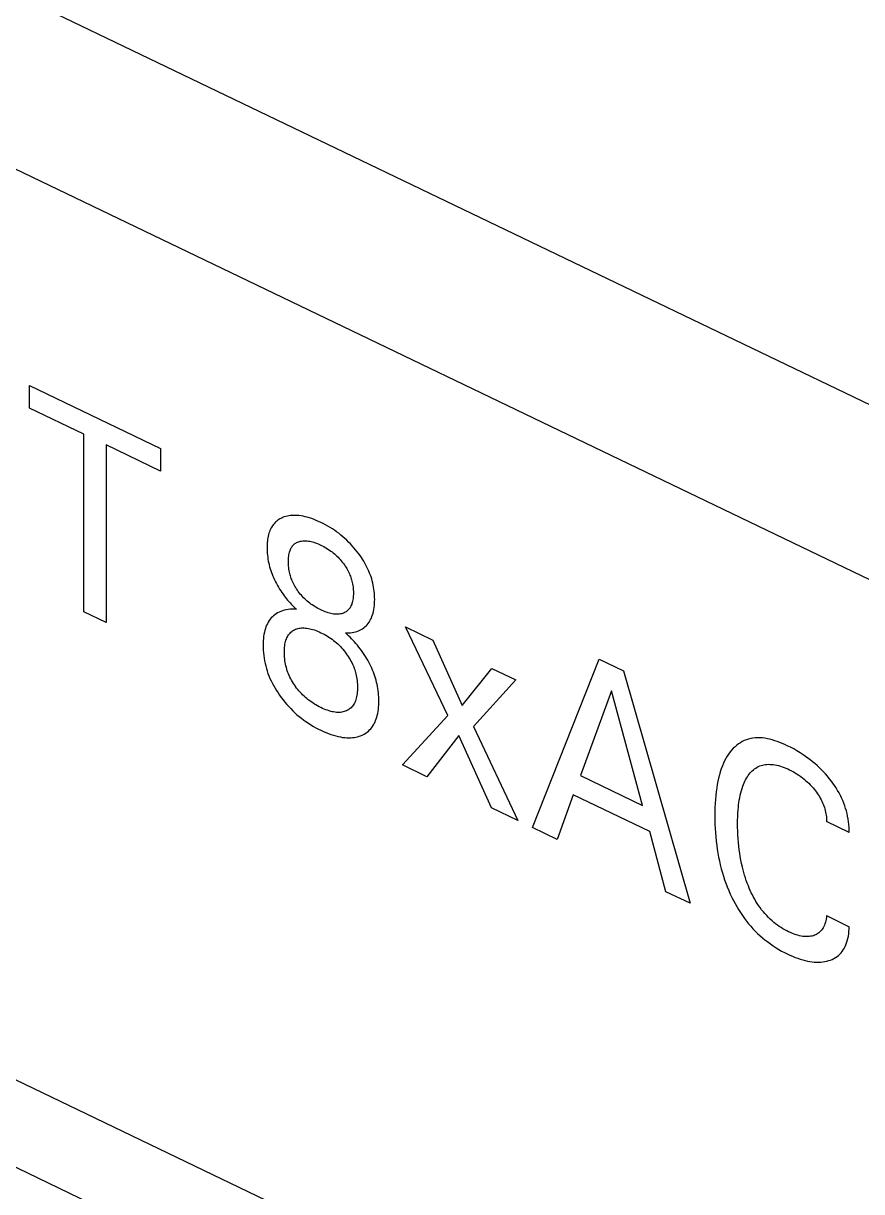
# Model space of a CAD drawing. Extents: x 0 to 420, y 0 to 297.
# Drawn here: x 196.41 to 203.93, y 162.83 to 173.3 of the extents above; entities that cross this region are included whole.
import ezdxf

# ---------------------------------------------------------------- set-up
doc = ezdxf.new("R2010")
doc.units = 0
doc.header["$LTSCALE"] = 23.1
doc.layers.add('40000_ISO', color=7, linetype='CONTINUOUS')

msp = doc.modelspace()

# ---------------------------------------------------------------- linework, layer by layer
at = {"layer": '40000_ISO', "color": 7, "linetype": 'CONTINUOUS'}
for p, q in [((210.729, 166.647), (157.318, 192.32)), ((210.089, 165.387), (156.678, 191.06)), ((210.089, 157.221), (156.678, 182.895)), ((209.769, 156.591), (156.358, 182.265)), ((196.466, 169.853), (196.466, 170.057)), ((196.466, 170.057), (197.64, 169.493)), ((196.953, 169.619), (196.466, 169.853)), ((196.953, 168.026), (196.953, 169.619)), ((197.152, 169.523), (197.152, 167.931)), ((197.64, 169.289), (197.152, 169.523)), ((197.64, 169.493), (197.64, 169.289)), ((198.699, 168.854), (198.69, 168.848)), ((198.709, 168.86), (198.699, 168.854)), ((198.719, 168.865), (198.709, 168.86)), ((198.729, 168.87), (198.719, 168.865)), ((198.74, 168.875), (198.729, 168.87)), ((198.751, 168.878), (198.74, 168.875)), ((198.763, 168.882), (198.751, 168.878)), ((198.777, 168.885), (198.763, 168.882)), ((198.79, 168.888), (198.777, 168.885)), ((198.804, 168.89), (198.79, 168.888)), ((198.817, 168.891), (198.804, 168.89)), ((198.832, 168.892), (198.817, 168.891)), ((198.846, 168.892), (198.832, 168.892)), ((198.864, 168.891), (198.846, 168.892)), ((198.881, 168.89), (198.864, 168.891)), ((198.9, 168.887), (198.881, 168.89)), ((198.918, 168.884), (198.9, 168.887)), ((198.936, 168.88), (198.918, 168.884)), ((198.955, 168.875), (198.936, 168.88)), ((198.975, 168.869), (198.955, 168.875)), ((198.995, 168.863), (198.975, 168.869)), ((199.016, 168.855), (198.995, 168.863)), ((199.036, 168.847), (199.016, 168.855)), ((198.621, 168.757), (198.616, 168.745)), ((198.626, 168.768), (198.621, 168.757)), ((198.631, 168.779), (198.626, 168.768)), ((198.637, 168.789), (198.631, 168.779)), ((198.643, 168.799), (198.637, 168.789)), ((198.65, 168.808), (198.643, 168.799)), ((198.657, 168.817), (198.65, 168.808)), ((198.664, 168.826), (198.657, 168.817)), ((198.672, 168.834), (198.664, 168.826)), ((198.681, 168.841), (198.672, 168.834)), ((198.69, 168.848), (198.681, 168.841)), ((199.057, 168.838), (199.036, 168.847)), ((199.077, 168.828), (199.057, 168.838)), ((199.098, 168.818), (199.077, 168.828)), ((199.118, 168.807), (199.098, 168.818)), ((199.139, 168.796), (199.118, 168.807)), ((199.159, 168.784), (199.139, 168.796)), ((199.18, 168.771), (199.159, 168.784)), ((199.2, 168.758), (199.18, 168.771)), ((199.218, 168.745), (199.2, 168.758)), ((198.597, 168.648), (198.596, 168.633)), ((198.598, 168.663), (198.597, 168.648)), ((198.6, 168.678), (198.598, 168.663)), ((198.602, 168.692), (198.6, 168.678)), ((198.605, 168.706), (198.602, 168.692)), ((198.609, 168.72), (198.605, 168.706)), ((198.612, 168.733), (198.609, 168.72)), ((198.616, 168.745), (198.612, 168.733)), ((198.845, 168.639), (198.853, 168.644)), ((198.853, 168.644), (198.86, 168.648)), ((198.86, 168.648), (198.868, 168.652)), ((198.868, 168.652), (198.876, 168.655)), ((198.876, 168.655), (198.885, 168.658)), ((198.885, 168.658), (198.894, 168.66)), ((198.894, 168.66), (198.904, 168.662)), ((198.904, 168.662), (198.914, 168.663)), ((198.914, 168.663), (198.923, 168.664)), ((198.923, 168.664), (198.934, 168.664)), ((198.934, 168.664), (198.944, 168.664)), ((198.944, 168.664), (198.955, 168.663)), ((198.955, 168.663), (198.966, 168.662)), ((198.966, 168.662), (198.978, 168.66)), ((198.978, 168.66), (198.989, 168.657)), ((198.989, 168.657), (199.001, 168.654)), ((199.001, 168.654), (199.013, 168.651)), ((199.013, 168.651), (199.026, 168.646)), ((199.026, 168.646), (199.039, 168.642)), ((199.237, 168.731), (199.218, 168.745)), ((199.255, 168.716), (199.237, 168.731)), ((199.273, 168.701), (199.255, 168.716)), ((199.291, 168.686), (199.273, 168.701)), ((199.309, 168.67), (199.291, 168.686)), ((199.325, 168.653), (199.309, 168.67)), ((199.342, 168.637), (199.325, 168.653)), ((198.596, 168.633), (198.595, 168.618)), ((198.595, 168.618), (198.595, 168.602)), ((198.595, 168.602), (198.595, 168.585)), ((198.595, 168.585), (198.596, 168.569)), ((198.596, 168.569), (198.597, 168.552)), ((198.597, 168.552), (198.599, 168.534)), ((198.789, 168.527), (198.791, 168.539)), ((198.791, 168.539), (198.793, 168.55)), ((198.793, 168.55), (198.796, 168.561)), ((198.796, 168.561), (198.798, 168.57)), ((198.798, 168.57), (198.801, 168.578)), ((198.801, 168.578), (198.805, 168.586)), ((198.805, 168.586), (198.808, 168.594)), ((198.808, 168.594), (198.812, 168.601)), ((198.812, 168.601), (198.816, 168.608)), ((198.816, 168.608), (198.821, 168.615)), ((198.821, 168.615), (198.826, 168.621)), ((198.826, 168.621), (198.832, 168.627)), ((198.832, 168.627), (198.839, 168.633)), ((198.839, 168.633), (198.845, 168.639)), ((199.039, 168.642), (199.052, 168.636)), ((199.052, 168.636), (199.064, 168.631)), ((199.064, 168.631), (199.077, 168.625)), ((199.077, 168.625), (199.09, 168.618)), ((199.09, 168.618), (199.103, 168.612)), ((199.103, 168.612), (199.116, 168.604)), ((199.116, 168.604), (199.129, 168.597)), ((199.129, 168.597), (199.141, 168.589)), ((199.141, 168.589), (199.154, 168.58)), ((199.154, 168.58), (199.166, 168.572)), ((199.166, 168.572), (199.177, 168.564)), ((199.177, 168.564), (199.188, 168.555)), ((199.188, 168.555), (199.199, 168.546)), ((199.199, 168.546), (199.21, 168.536)), ((199.358, 168.619), (199.342, 168.637)), ((199.374, 168.601), (199.358, 168.619)), ((199.389, 168.583), (199.374, 168.601)), ((199.404, 168.564), (199.389, 168.583)), ((199.416, 168.548), (199.404, 168.564)), ((199.428, 168.532), (199.416, 168.548)), ((198.599, 168.534), (198.601, 168.517)), ((198.601, 168.517), (198.603, 168.5)), ((198.603, 168.5), (198.606, 168.482)), ((198.606, 168.482), (198.61, 168.464)), ((198.61, 168.464), (198.614, 168.448)), ((198.614, 168.448), (198.618, 168.431)), ((198.786, 168.503), (198.787, 168.515)), ((198.786, 168.49), (198.786, 168.503)), ((198.786, 168.477), (198.786, 168.49)), ((198.786, 168.464), (198.786, 168.477)), ((198.786, 168.451), (198.786, 168.464)), ((198.787, 168.437), (198.786, 168.451)), ((198.787, 168.515), (198.789, 168.527)), ((198.789, 168.424), (198.787, 168.437)), ((199.21, 168.536), (199.221, 168.526)), ((199.221, 168.526), (199.231, 168.516)), ((199.231, 168.516), (199.241, 168.506)), ((199.241, 168.506), (199.251, 168.495)), ((199.251, 168.495), (199.26, 168.485)), ((199.26, 168.485), (199.269, 168.473)), ((199.269, 168.473), (199.278, 168.462)), ((199.278, 168.462), (199.28, 168.46)), ((199.28, 168.46), (199.288, 168.449)), ((199.288, 168.449), (199.295, 168.438)), ((199.295, 168.438), (199.303, 168.426)), ((199.44, 168.515), (199.428, 168.532)), ((199.451, 168.498), (199.44, 168.515)), ((199.461, 168.481), (199.451, 168.498)), ((199.472, 168.464), (199.461, 168.481)), ((199.481, 168.446), (199.472, 168.464)), ((199.49, 168.428), (199.481, 168.446)), ((198.618, 168.431), (198.623, 168.414)), ((198.623, 168.414), (198.628, 168.397)), ((198.628, 168.397), (198.634, 168.381)), ((198.634, 168.381), (198.64, 168.364)), ((198.64, 168.364), (198.647, 168.347)), ((198.647, 168.347), (198.654, 168.33)), ((198.654, 168.33), (198.662, 168.313)), ((198.791, 168.41), (198.789, 168.424)), ((198.793, 168.396), (198.791, 168.41)), ((198.796, 168.382), (198.793, 168.396)), ((198.798, 168.371), (198.796, 168.382)), ((198.801, 168.36), (198.798, 168.371)), ((198.804, 168.349), (198.801, 168.36)), ((198.808, 168.338), (198.804, 168.349)), ((198.812, 168.327), (198.808, 168.338)), ((199.303, 168.426), (199.31, 168.415)), ((199.31, 168.415), (199.316, 168.403)), ((199.316, 168.403), (199.323, 168.391)), ((199.323, 168.391), (199.329, 168.379)), ((199.329, 168.379), (199.334, 168.368)), ((199.334, 168.368), (199.338, 168.357)), ((199.338, 168.357), (199.343, 168.346)), ((199.343, 168.346), (199.347, 168.335)), ((199.347, 168.335), (199.35, 168.324)), ((199.499, 168.411), (199.49, 168.428)), ((199.507, 168.393), (199.499, 168.411)), ((199.514, 168.375), (199.507, 168.393)), ((199.521, 168.357), (199.514, 168.375)), ((199.527, 168.34), (199.521, 168.357)), ((199.533, 168.322), (199.527, 168.34)), ((198.662, 168.313), (198.67, 168.297)), ((198.67, 168.297), (198.679, 168.28)), ((198.679, 168.28), (198.688, 168.264)), ((198.688, 168.264), (198.697, 168.247)), ((198.697, 168.247), (198.707, 168.231)), ((198.707, 168.231), (198.717, 168.215)), ((198.816, 168.316), (198.812, 168.327)), ((198.821, 168.304), (198.816, 168.316)), ((198.826, 168.293), (198.821, 168.304)), ((198.832, 168.281), (198.826, 168.293)), ((198.838, 168.269), (198.832, 168.281)), ((198.845, 168.257), (198.838, 168.269)), ((198.852, 168.245), (198.845, 168.257)), ((198.859, 168.233), (198.852, 168.245)), ((198.867, 168.221), (198.859, 168.233)), ((199.35, 168.324), (199.353, 168.313)), ((199.353, 168.313), (199.356, 168.302)), ((199.356, 168.302), (199.359, 168.291)), ((199.359, 168.291), (199.362, 168.277)), ((199.362, 168.277), (199.364, 168.263)), ((199.364, 168.263), (199.366, 168.25)), ((199.366, 168.25), (199.367, 168.236)), ((199.367, 168.236), (199.368, 168.223)), ((199.368, 168.223), (199.369, 168.21)), ((199.538, 168.304), (199.533, 168.322)), ((199.542, 168.286), (199.538, 168.304)), ((199.547, 168.267), (199.542, 168.286)), ((199.55, 168.248), (199.547, 168.267)), ((199.553, 168.229), (199.55, 168.248)), ((199.556, 168.211), (199.553, 168.229)), ((198.717, 168.215), (198.728, 168.199)), ((198.728, 168.199), (198.738, 168.185)), ((198.738, 168.185), (198.748, 168.172)), ((198.748, 168.172), (198.758, 168.158)), ((198.758, 168.158), (198.769, 168.145)), ((198.769, 168.145), (198.779, 168.132)), ((198.779, 168.132), (198.79, 168.119)), ((198.79, 168.119), (198.801, 168.107)), ((198.875, 168.21), (198.867, 168.221)), ((198.884, 168.198), (198.875, 168.21)), ((198.893, 168.187), (198.884, 168.198)), ((198.903, 168.176), (198.893, 168.187)), ((198.913, 168.165), (198.903, 168.176)), ((198.922, 168.154), (198.913, 168.165)), ((198.933, 168.144), (198.922, 168.154)), ((198.943, 168.134), (198.933, 168.144)), ((198.954, 168.124), (198.943, 168.134)), ((198.966, 168.115), (198.954, 168.124)), ((199.362, 168.123), (199.359, 168.112)), ((199.364, 168.135), (199.362, 168.123)), ((199.366, 168.146), (199.364, 168.135)), ((199.367, 168.159), (199.366, 168.146)), ((199.368, 168.171), (199.367, 168.159)), ((199.369, 168.184), (199.368, 168.171)), ((199.369, 168.21), (199.369, 168.197)), ((199.369, 168.197), (199.369, 168.184)), ((199.557, 168.192), (199.556, 168.211)), ((199.559, 168.174), (199.557, 168.192)), ((199.558, 168.101), (199.559, 168.119)), ((199.559, 168.156), (199.559, 168.174)), ((199.56, 168.138), (199.559, 168.156)), ((199.559, 168.119), (199.56, 168.138)), ((197.152, 167.931), (196.953, 168.026)), ((198.689, 168.018), (198.677, 168.01)), ((198.702, 168.025), (198.689, 168.018)), ((198.717, 168.031), (198.702, 168.025)), ((198.733, 168.037), (198.717, 168.031)), ((198.749, 168.042), (198.733, 168.037)), ((198.766, 168.046), (198.749, 168.042)), ((198.783, 168.049), (198.766, 168.046)), ((198.801, 168.051), (198.783, 168.049)), ((198.801, 168.107), (198.812, 168.095)), ((198.819, 168.052), (198.801, 168.051)), ((198.812, 168.095), (198.823, 168.083)), ((198.838, 168.052), (198.819, 168.052)), ((198.823, 168.083), (198.834, 168.072)), ((198.834, 168.072), (198.846, 168.061)), ((198.858, 168.05), (198.838, 168.052)), ((198.846, 168.061), (198.858, 168.05)), ((198.977, 168.106), (198.966, 168.115)), ((198.988, 168.097), (198.977, 168.106)), ((199, 168.089), (198.988, 168.097)), ((199.013, 168.08), (199, 168.089)), ((199.026, 168.072), (199.013, 168.08)), ((199.038, 168.065), (199.026, 168.072)), ((199.051, 168.057), (199.038, 168.065)), ((199.064, 168.051), (199.051, 168.057)), ((199.077, 168.044), (199.064, 168.051)), ((199.09, 168.038), (199.077, 168.044)), ((199.103, 168.032), (199.09, 168.038)), ((199.116, 168.027), (199.103, 168.032)), ((199.129, 168.023), (199.116, 168.027)), ((199.142, 168.018), (199.129, 168.023)), ((199.155, 168.015), (199.142, 168.018)), ((199.166, 168.012), (199.155, 168.015)), ((199.279, 168.016), (199.27, 168.013)), ((199.287, 168.019), (199.279, 168.016)), ((199.295, 168.023), (199.287, 168.019)), ((199.303, 168.028), (199.295, 168.023)), ((199.31, 168.033), (199.303, 168.028)), ((199.317, 168.039), (199.31, 168.033)), ((199.323, 168.045), (199.317, 168.039)), ((199.329, 168.051), (199.323, 168.045)), ((199.334, 168.058), (199.329, 168.051)), ((199.339, 168.064), (199.334, 168.058)), ((199.343, 168.071), (199.339, 168.064)), ((199.347, 168.079), (199.343, 168.071)), ((199.35, 168.087), (199.347, 168.079)), ((199.354, 168.095), (199.35, 168.087)), ((199.356, 168.103), (199.354, 168.095)), ((199.359, 168.112), (199.356, 168.103)), ((199.54, 167.999), (199.545, 168.014)), ((199.545, 168.014), (199.549, 168.031)), ((199.549, 168.031), (199.552, 168.048)), ((199.552, 168.048), (199.555, 168.065)), ((199.555, 168.065), (199.557, 168.083)), ((199.557, 168.083), (199.558, 168.101)), ((198.598, 167.921), (198.591, 167.907)), ((198.606, 167.935), (198.598, 167.921)), ((198.614, 167.948), (198.606, 167.935)), ((198.623, 167.96), (198.614, 167.948)), ((198.632, 167.972), (198.623, 167.96)), ((198.643, 167.982), (198.632, 167.972)), ((198.653, 167.992), (198.643, 167.982)), ((198.665, 168.001), (198.653, 167.992)), ((198.677, 168.01), (198.665, 168.001)), ((199.178, 168.009), (199.166, 168.012)), ((199.189, 168.007), (199.178, 168.009)), ((199.2, 168.006), (199.189, 168.007)), ((199.211, 168.005), (199.2, 168.006)), ((199.222, 168.005), (199.211, 168.005)), ((199.232, 168.006), (199.222, 168.005)), ((199.242, 168.006), (199.232, 168.006)), ((199.252, 168.008), (199.242, 168.006)), ((199.261, 168.01), (199.252, 168.008)), ((199.27, 168.013), (199.261, 168.01)), ((199.482, 167.902), (199.492, 167.912)), ((199.492, 167.912), (199.501, 167.922)), ((199.501, 167.922), (199.509, 167.934)), ((199.509, 167.934), (199.516, 167.946)), ((199.516, 167.946), (199.523, 167.958)), ((199.523, 167.958), (199.53, 167.971)), ((199.53, 167.971), (199.535, 167.985)), ((199.535, 167.985), (199.54, 167.999)), ((198.564, 167.807), (198.562, 167.788)), ((198.567, 167.825), (198.564, 167.807)), ((198.571, 167.844), (198.567, 167.825)), ((198.575, 167.861), (198.571, 167.844)), ((198.58, 167.877), (198.575, 167.861)), ((198.585, 167.892), (198.58, 167.877)), ((198.591, 167.907), (198.585, 167.892)), ((198.777, 167.803), (198.782, 167.813)), ((198.782, 167.813), (198.788, 167.821)), ((198.788, 167.821), (198.795, 167.83)), ((198.795, 167.83), (198.801, 167.837)), ((198.801, 167.837), (198.808, 167.844)), ((198.808, 167.844), (198.816, 167.851)), ((198.816, 167.851), (198.824, 167.856)), ((198.824, 167.856), (198.833, 167.862)), ((198.833, 167.862), (198.841, 167.866)), ((198.841, 167.866), (198.851, 167.871)), ((198.851, 167.871), (198.861, 167.874)), ((198.861, 167.874), (198.871, 167.877)), ((198.871, 167.877), (198.882, 167.88)), ((198.882, 167.88), (198.893, 167.882)), ((198.893, 167.882), (198.904, 167.883)), ((198.904, 167.883), (198.915, 167.883)), ((198.915, 167.883), (198.927, 167.883)), ((198.927, 167.883), (198.94, 167.882)), ((198.94, 167.882), (198.952, 167.881)), ((198.952, 167.881), (198.965, 167.879)), ((198.965, 167.879), (198.978, 167.876)), ((198.978, 167.876), (198.991, 167.873)), ((198.991, 167.873), (199.005, 167.869)), ((199.005, 167.869), (199.019, 167.865)), ((199.019, 167.865), (199.034, 167.859)), ((199.034, 167.859), (199.048, 167.854)), ((199.048, 167.854), (199.063, 167.847)), ((199.063, 167.847), (199.077, 167.84)), ((199.077, 167.84), (199.092, 167.833)), ((199.092, 167.833), (199.107, 167.826)), ((199.107, 167.826), (199.121, 167.817)), ((199.121, 167.817), (199.136, 167.809)), ((199.136, 167.809), (199.15, 167.8)), ((199.311, 167.826), (199.297, 167.838)), ((199.297, 167.838), (199.313, 167.838)), ((199.325, 167.813), (199.311, 167.826)), ((199.313, 167.838), (199.328, 167.838)), ((199.339, 167.799), (199.325, 167.813)), ((199.328, 167.838), (199.343, 167.839)), ((199.343, 167.839), (199.358, 167.841)), ((199.358, 167.841), (199.373, 167.844)), ((199.373, 167.844), (199.387, 167.847)), ((199.387, 167.847), (199.4, 167.851)), ((199.4, 167.851), (199.414, 167.856)), ((199.414, 167.856), (199.427, 167.862)), ((199.427, 167.862), (199.439, 167.869)), ((199.439, 167.869), (199.45, 167.876)), ((199.45, 167.876), (199.461, 167.884)), ((199.461, 167.884), (199.472, 167.892)), ((199.472, 167.892), (199.482, 167.902)), ((200.216, 167.098), (199.836, 167.892)), ((199.836, 167.892), (200.081, 167.774)), ((198.56, 167.768), (198.559, 167.748)), ((198.559, 167.748), (198.559, 167.728)), ((198.559, 167.728), (198.559, 167.706)), ((198.559, 167.706), (198.56, 167.683)), ((198.562, 167.788), (198.56, 167.768)), ((198.75, 167.695), (198.752, 167.709)), ((198.752, 167.709), (198.753, 167.722)), ((198.753, 167.722), (198.755, 167.736)), ((198.755, 167.736), (198.758, 167.749)), ((198.758, 167.749), (198.761, 167.761)), ((198.761, 167.761), (198.764, 167.773)), ((198.764, 167.773), (198.768, 167.783)), ((198.768, 167.783), (198.772, 167.794)), ((198.772, 167.794), (198.777, 167.803)), ((199.15, 167.8), (199.164, 167.79)), ((199.164, 167.79), (199.177, 167.781)), ((199.177, 167.781), (199.19, 167.771)), ((199.19, 167.771), (199.203, 167.76)), ((199.203, 167.76), (199.216, 167.75)), ((199.216, 167.75), (199.228, 167.739)), ((199.228, 167.739), (199.24, 167.727)), ((199.24, 167.727), (199.252, 167.715)), ((199.252, 167.715), (199.263, 167.703)), ((199.263, 167.703), (199.274, 167.691)), ((199.353, 167.785), (199.339, 167.799)), ((199.366, 167.771), (199.353, 167.785)), ((199.379, 167.757), (199.366, 167.771)), ((199.392, 167.742), (199.379, 167.757)), ((199.405, 167.727), (199.392, 167.742)), ((199.418, 167.711), (199.405, 167.727)), ((199.43, 167.695), (199.418, 167.711)), ((200.081, 167.774), (200.344, 167.186)), ((198.56, 167.683), (198.562, 167.66)), ((198.562, 167.66), (198.565, 167.636)), ((198.565, 167.636), (198.568, 167.613)), ((198.568, 167.613), (198.572, 167.589)), ((198.75, 167.68), (198.75, 167.695)), ((198.75, 167.666), (198.75, 167.68)), ((198.75, 167.651), (198.75, 167.666)), ((198.75, 167.636), (198.75, 167.651)), ((198.751, 167.62), (198.75, 167.636)), ((198.753, 167.605), (198.751, 167.62)), ((198.755, 167.589), (198.753, 167.605)), ((199.274, 167.691), (199.285, 167.678)), ((199.285, 167.678), (199.295, 167.665)), ((199.295, 167.665), (199.305, 167.652)), ((199.305, 167.652), (199.314, 167.639)), ((199.314, 167.639), (199.323, 167.626)), ((199.323, 167.626), (199.332, 167.613)), ((199.332, 167.613), (199.34, 167.599)), ((199.34, 167.599), (199.347, 167.586)), ((199.442, 167.679), (199.43, 167.695)), ((199.453, 167.662), (199.442, 167.679)), ((199.465, 167.645), (199.453, 167.662)), ((199.476, 167.628), (199.465, 167.645)), ((199.486, 167.611), (199.476, 167.628)), ((199.497, 167.593), (199.486, 167.611)), ((200.975, 166.093), (201.572, 167.602)), ((201.572, 167.602), (201.791, 167.497)), ((198.572, 167.589), (198.577, 167.565)), ((198.577, 167.565), (198.583, 167.542)), ((198.583, 167.542), (198.589, 167.52)), ((198.589, 167.52), (198.596, 167.498)), ((198.596, 167.498), (198.603, 167.475)), ((198.758, 167.573), (198.755, 167.589)), ((198.761, 167.557), (198.758, 167.573)), ((198.764, 167.543), (198.761, 167.557)), ((198.768, 167.528), (198.764, 167.543)), ((198.772, 167.513), (198.768, 167.528)), ((198.776, 167.499), (198.772, 167.513)), ((198.782, 167.484), (198.776, 167.499)), ((199.347, 167.586), (199.354, 167.572)), ((199.354, 167.572), (199.361, 167.558)), ((199.361, 167.558), (199.367, 167.545)), ((199.367, 167.545), (199.372, 167.533)), ((199.372, 167.533), (199.377, 167.52)), ((199.377, 167.52), (199.381, 167.508)), ((199.381, 167.508), (199.385, 167.495)), ((199.385, 167.495), (199.389, 167.482)), ((199.506, 167.576), (199.497, 167.593)), ((199.516, 167.558), (199.506, 167.576)), ((199.525, 167.54), (199.516, 167.558)), ((199.533, 167.522), (199.525, 167.54)), ((199.541, 167.504), (199.533, 167.522)), ((199.548, 167.486), (199.541, 167.504)), ((200.344, 167.186), (200.611, 167.52)), ((200.611, 167.52), (200.825, 167.417)), ((201.791, 167.497), (202.387, 165.414)), ((198.603, 167.475), (198.612, 167.453)), ((198.612, 167.453), (198.621, 167.43)), ((198.621, 167.43), (198.631, 167.408)), ((198.631, 167.408), (198.642, 167.386)), ((198.642, 167.386), (198.654, 167.364)), ((198.787, 167.47), (198.782, 167.484)), ((198.794, 167.455), (198.787, 167.47)), ((198.8, 167.441), (198.794, 167.455)), ((198.807, 167.427), (198.8, 167.441)), ((198.815, 167.413), (198.807, 167.427)), ((198.823, 167.4), (198.815, 167.413)), ((198.831, 167.386), (198.823, 167.4)), ((198.84, 167.373), (198.831, 167.386)), ((199.389, 167.482), (199.392, 167.47)), ((199.392, 167.47), (199.395, 167.457)), ((199.395, 167.457), (199.398, 167.442)), ((199.398, 167.442), (199.401, 167.426)), ((199.401, 167.426), (199.403, 167.41)), ((199.403, 167.41), (199.404, 167.395)), ((199.404, 167.395), (199.405, 167.38)), ((199.555, 167.468), (199.548, 167.486)), ((199.561, 167.45), (199.555, 167.468)), ((199.567, 167.431), (199.561, 167.45)), ((199.572, 167.413), (199.567, 167.431)), ((199.577, 167.395), (199.572, 167.413)), ((199.581, 167.378), (199.577, 167.395)), ((200.825, 167.417), (200.445, 167)), ((198.654, 167.364), (198.666, 167.342)), ((198.666, 167.342), (198.679, 167.321)), ((198.679, 167.321), (198.693, 167.3)), ((198.693, 167.3), (198.707, 167.279)), ((198.849, 167.36), (198.84, 167.373)), ((198.851, 167.357), (198.849, 167.36)), ((198.86, 167.344), (198.851, 167.357)), ((198.87, 167.331), (198.86, 167.344)), ((198.881, 167.319), (198.87, 167.331)), ((198.891, 167.306), (198.881, 167.319)), ((198.902, 167.295), (198.891, 167.306)), ((198.913, 167.283), (198.902, 167.295)), ((198.926, 167.272), (198.913, 167.283)), ((199.403, 167.292), (199.401, 167.279)), ((199.404, 167.306), (199.403, 167.292)), ((199.405, 167.321), (199.404, 167.306)), ((199.405, 167.38), (199.406, 167.365)), ((199.406, 167.335), (199.405, 167.321)), ((199.406, 167.365), (199.406, 167.35)), ((199.406, 167.35), (199.406, 167.335)), ((199.585, 167.358), (199.581, 167.378)), ((199.588, 167.339), (199.585, 167.358)), ((199.591, 167.321), (199.588, 167.339)), ((199.593, 167.302), (199.591, 167.321)), ((199.595, 167.284), (199.593, 167.302)), ((199.596, 167.265), (199.595, 167.284)), ((201.682, 167.318), (201.404, 166.559)), ((201.962, 166.291), (201.682, 167.318)), ((198.707, 167.279), (198.722, 167.259)), ((198.722, 167.259), (198.738, 167.238)), ((198.738, 167.238), (198.754, 167.217)), ((198.754, 167.217), (198.771, 167.197)), ((198.771, 167.197), (198.789, 167.178)), ((198.789, 167.178), (198.807, 167.159)), ((198.938, 167.26), (198.926, 167.272)), ((198.951, 167.249), (198.938, 167.26)), ((198.964, 167.239), (198.951, 167.249)), ((198.977, 167.229), (198.964, 167.239)), ((198.99, 167.22), (198.977, 167.229)), ((199.004, 167.21), (198.99, 167.22)), ((199.019, 167.2), (199.004, 167.21)), ((199.033, 167.192), (199.019, 167.2)), ((199.048, 167.183), (199.033, 167.192)), ((199.063, 167.176), (199.048, 167.183)), ((199.077, 167.168), (199.063, 167.176)), ((199.362, 167.182), (199.355, 167.174)), ((199.368, 167.191), (199.362, 167.182)), ((199.374, 167.2), (199.368, 167.191)), ((199.379, 167.209), (199.374, 167.2)), ((199.384, 167.219), (199.379, 167.209)), ((199.388, 167.23), (199.384, 167.219)), ((199.392, 167.241), (199.388, 167.23)), ((199.395, 167.252), (199.392, 167.241)), ((199.398, 167.265), (199.395, 167.252)), ((199.401, 167.279), (199.398, 167.265)), ((199.594, 167.171), (199.596, 167.19)), ((199.596, 167.247), (199.596, 167.265)), ((199.597, 167.229), (199.596, 167.247)), ((199.596, 167.21), (199.597, 167.229)), ((199.596, 167.19), (199.596, 167.21)), ((198.807, 167.159), (198.825, 167.141)), ((198.825, 167.141), (198.844, 167.123)), ((198.844, 167.123), (198.863, 167.105)), ((198.863, 167.105), (198.883, 167.089)), ((198.883, 167.089), (198.903, 167.073)), ((198.903, 167.073), (198.923, 167.057)), ((199.092, 167.161), (199.077, 167.168)), ((199.107, 167.155), (199.092, 167.161)), ((199.121, 167.149), (199.107, 167.155)), ((199.136, 167.144), (199.121, 167.149)), ((199.151, 167.139), (199.136, 167.144)), ((199.165, 167.135), (199.151, 167.139)), ((199.178, 167.132), (199.165, 167.135)), ((199.191, 167.13), (199.178, 167.132)), ((199.204, 167.128), (199.191, 167.13)), ((199.217, 167.126), (199.204, 167.128)), ((199.229, 167.126), (199.217, 167.126)), ((199.241, 167.126), (199.229, 167.126)), ((199.253, 167.126), (199.241, 167.126)), ((199.264, 167.128), (199.253, 167.126)), ((199.275, 167.13), (199.264, 167.128)), ((199.286, 167.133), (199.275, 167.13)), ((199.296, 167.136), (199.286, 167.133)), ((199.306, 167.14), (199.296, 167.136)), ((199.315, 167.144), (199.306, 167.14)), ((199.324, 167.149), (199.315, 167.144)), ((199.332, 167.154), (199.324, 167.149)), ((199.34, 167.161), (199.332, 167.154)), ((199.348, 167.167), (199.34, 167.161)), ((199.355, 167.174), (199.348, 167.167)), ((199.574, 167.067), (199.578, 167.082)), ((199.578, 167.082), (199.583, 167.099)), ((199.583, 167.099), (199.587, 167.117)), ((199.587, 167.117), (199.59, 167.135)), ((199.59, 167.135), (199.593, 167.153)), ((199.593, 167.153), (199.594, 167.171)), ((199.808, 166.654), (200.216, 167.098)), ((198.923, 167.057), (198.943, 167.043)), ((198.943, 167.043), (198.966, 167.028)), ((198.966, 167.028), (198.988, 167.014)), ((198.988, 167.014), (199.01, 167)), ((199.01, 167), (199.032, 166.988)), ((199.032, 166.988), (199.055, 166.976)), ((199.055, 166.976), (199.077, 166.965)), ((199.504, 166.958), (199.514, 166.968)), ((199.514, 166.968), (199.524, 166.978)), ((199.524, 166.978), (199.533, 166.989)), ((199.533, 166.989), (199.541, 167)), ((199.541, 167), (199.549, 167.013)), ((199.549, 167.013), (199.556, 167.026)), ((199.556, 167.026), (199.563, 167.039)), ((199.563, 167.039), (199.568, 167.053)), ((199.568, 167.053), (199.574, 167.067)), ((200.445, 167), (200.842, 166.157)), ((199.077, 166.965), (199.1, 166.954)), ((199.1, 166.954), (199.122, 166.944)), ((199.122, 166.944), (199.145, 166.935)), ((199.145, 166.935), (199.167, 166.927)), ((199.167, 166.927), (199.189, 166.92)), ((199.189, 166.92), (199.212, 166.914)), ((199.212, 166.914), (199.232, 166.909)), ((199.232, 166.909), (199.252, 166.905)), ((199.252, 166.905), (199.272, 166.901)), ((199.272, 166.901), (199.292, 166.899)), ((199.292, 166.899), (199.311, 166.898)), ((199.311, 166.898), (199.321, 166.897)), ((199.321, 166.897), (199.33, 166.897)), ((199.33, 166.897), (199.346, 166.898)), ((199.346, 166.898), (199.361, 166.899)), ((199.361, 166.899), (199.376, 166.901)), ((199.376, 166.901), (199.391, 166.904)), ((199.391, 166.904), (199.405, 166.907)), ((199.405, 166.907), (199.419, 166.911)), ((199.419, 166.911), (199.433, 166.916)), ((199.433, 166.916), (199.446, 166.921)), ((199.446, 166.921), (199.458, 166.927)), ((199.458, 166.927), (199.471, 166.934)), ((199.471, 166.934), (199.482, 166.941)), ((199.482, 166.941), (199.493, 166.949)), ((199.493, 166.949), (199.504, 166.958)), ((200.315, 166.917), (200.026, 166.549)), ((200.606, 166.271), (200.315, 166.917)), ((202.855, 166.864), (202.838, 166.854)), ((202.873, 166.873), (202.855, 166.864)), ((202.892, 166.88), (202.873, 166.873)), ((202.911, 166.886), (202.892, 166.88)), ((202.931, 166.891), (202.911, 166.886)), ((202.951, 166.894), (202.931, 166.891)), ((202.971, 166.896), (202.951, 166.894)), ((202.992, 166.897), (202.971, 166.896)), ((203.014, 166.897), (202.992, 166.897)), ((203.036, 166.896), (203.014, 166.897)), ((203.058, 166.893), (203.036, 166.896)), ((203.08, 166.889), (203.058, 166.893)), ((203.102, 166.885), (203.08, 166.889)), ((203.124, 166.879), (203.102, 166.885)), ((203.146, 166.872), (203.124, 166.879)), ((203.169, 166.865), (203.146, 166.872)), ((203.191, 166.857), (203.169, 166.865)), ((202.747, 166.771), (202.733, 166.752)), ((202.761, 166.789), (202.747, 166.771)), ((202.775, 166.804), (202.761, 166.789)), ((202.79, 166.818), (202.775, 166.804)), ((202.805, 166.831), (202.79, 166.818)), ((202.821, 166.843), (202.805, 166.831)), ((202.838, 166.854), (202.821, 166.843)), ((203.214, 166.848), (203.191, 166.857)), ((203.236, 166.838), (203.214, 166.848)), ((203.259, 166.827), (203.236, 166.838)), ((203.288, 166.813), (203.259, 166.827)), ((203.316, 166.798), (203.288, 166.813)), ((203.345, 166.782), (203.316, 166.798)), ((203.373, 166.764), (203.345, 166.782)), ((203.402, 166.746), (203.373, 166.764)), ((200.026, 166.549), (199.808, 166.654)), ((202.686, 166.669), (202.677, 166.646)), ((202.697, 166.691), (202.686, 166.669)), ((202.708, 166.712), (202.697, 166.691)), ((202.72, 166.733), (202.708, 166.712)), ((202.733, 166.752), (202.72, 166.733)), ((203.024, 166.649), (203.036, 166.653)), ((203.036, 166.653), (203.049, 166.655)), ((203.049, 166.655), (203.062, 166.657)), ((203.062, 166.657), (203.076, 166.659)), ((203.076, 166.659), (203.09, 166.66)), ((203.09, 166.66), (203.104, 166.659)), ((203.104, 166.659), (203.118, 166.659)), ((203.118, 166.659), (203.132, 166.657)), ((203.132, 166.657), (203.148, 166.655)), ((203.148, 166.655), (203.164, 166.652)), ((203.423, 166.731), (203.402, 166.746)), ((203.444, 166.716), (203.423, 166.731)), ((203.465, 166.7), (203.444, 166.716)), ((203.486, 166.683), (203.465, 166.7)), ((203.507, 166.666), (203.486, 166.683)), ((203.527, 166.648), (203.507, 166.666)), ((201.404, 166.559), (201.962, 166.291)), ((202.65, 166.565), (202.643, 166.537)), ((202.658, 166.593), (202.65, 166.565)), ((202.667, 166.62), (202.658, 166.593)), ((202.677, 166.646), (202.667, 166.62)), ((202.893, 166.535), (202.901, 166.548)), ((202.901, 166.548), (202.909, 166.56)), ((202.909, 166.56), (202.918, 166.572)), ((202.918, 166.572), (202.927, 166.583)), ((202.927, 166.583), (202.936, 166.593)), ((202.936, 166.593), (202.945, 166.602)), ((202.945, 166.602), (202.955, 166.611)), ((202.955, 166.611), (202.966, 166.619)), ((202.966, 166.619), (202.976, 166.626)), ((202.976, 166.626), (202.988, 166.633)), ((202.988, 166.633), (202.999, 166.639)), ((202.999, 166.639), (203.012, 166.645)), ((203.012, 166.645), (203.024, 166.649)), ((203.164, 166.652), (203.18, 166.648)), ((203.18, 166.648), (203.197, 166.643)), ((203.197, 166.643), (203.213, 166.637)), ((203.213, 166.637), (203.23, 166.631)), ((203.23, 166.631), (203.246, 166.625)), ((203.246, 166.625), (203.263, 166.618)), ((203.263, 166.618), (203.28, 166.61)), ((203.28, 166.61), (203.297, 166.601)), ((203.297, 166.601), (203.313, 166.592)), ((203.313, 166.592), (203.33, 166.583)), ((203.33, 166.583), (203.347, 166.573)), ((203.347, 166.573), (203.363, 166.562)), ((203.363, 166.562), (203.379, 166.551)), ((203.379, 166.551), (203.394, 166.54)), ((203.546, 166.63), (203.527, 166.648)), ((203.565, 166.612), (203.546, 166.63)), ((203.583, 166.593), (203.565, 166.612)), ((203.601, 166.574), (203.583, 166.593)), ((203.618, 166.554), (203.601, 166.574)), ((203.635, 166.533), (203.618, 166.554)), ((202.626, 166.449), (202.621, 166.414)), ((202.631, 166.479), (202.626, 166.449)), ((202.636, 166.508), (202.631, 166.479)), ((202.643, 166.537), (202.636, 166.508)), ((202.847, 166.424), (202.853, 166.444)), ((202.853, 166.444), (202.86, 166.464)), ((202.86, 166.464), (202.865, 166.479)), ((202.865, 166.479), (202.871, 166.494)), ((202.871, 166.494), (202.878, 166.508)), ((202.878, 166.508), (202.885, 166.522)), ((202.885, 166.522), (202.893, 166.535)), ((203.394, 166.54), (203.409, 166.528)), ((203.409, 166.528), (203.423, 166.516)), ((203.423, 166.516), (203.438, 166.503)), ((203.438, 166.503), (203.451, 166.49)), ((203.451, 166.49), (203.464, 166.477)), ((203.464, 166.477), (203.477, 166.463)), ((203.477, 166.463), (203.49, 166.449)), ((203.49, 166.449), (203.502, 166.434)), ((203.651, 166.513), (203.635, 166.533)), ((203.667, 166.491), (203.651, 166.513)), ((203.682, 166.47), (203.667, 166.491)), ((203.696, 166.448), (203.682, 166.47)), ((203.71, 166.426), (203.696, 166.448)), ((201.34, 166.386), (201.196, 165.987)), ((202.025, 166.057), (201.34, 166.386)), ((202.614, 166.344), (202.612, 166.308)), ((202.617, 166.379), (202.614, 166.344)), ((202.621, 166.414), (202.617, 166.379)), ((202.825, 166.316), (202.828, 166.339)), ((202.828, 166.339), (202.832, 166.36)), ((202.832, 166.36), (202.836, 166.382)), ((202.836, 166.382), (202.841, 166.403)), ((202.841, 166.403), (202.847, 166.424)), ((203.502, 166.434), (203.512, 166.422)), ((203.512, 166.422), (203.521, 166.409)), ((203.521, 166.409), (203.53, 166.396)), ((203.53, 166.396), (203.539, 166.383)), ((203.539, 166.383), (203.547, 166.37)), ((203.547, 166.37), (203.555, 166.356)), ((203.555, 166.356), (203.562, 166.343)), ((203.562, 166.343), (203.569, 166.329)), ((203.723, 166.403), (203.71, 166.426)), ((203.735, 166.38), (203.723, 166.403)), ((203.746, 166.358), (203.735, 166.38)), ((203.756, 166.335), (203.746, 166.358)), ((200.842, 166.157), (200.606, 166.271)), ((202.61, 166.272), (202.609, 166.235)), ((202.609, 166.235), (202.609, 166.198)), ((202.612, 166.308), (202.61, 166.272)), ((202.815, 166.221), (202.817, 166.25)), ((202.817, 166.25), (202.82, 166.28)), ((202.82, 166.28), (202.822, 166.298)), ((202.822, 166.298), (202.825, 166.316)), ((203.569, 166.329), (203.575, 166.316)), ((203.575, 166.316), (203.581, 166.302)), ((203.581, 166.302), (203.586, 166.288)), ((203.586, 166.288), (203.591, 166.274)), ((203.591, 166.274), (203.595, 166.261)), ((203.595, 166.261), (203.598, 166.247)), ((203.598, 166.247), (203.602, 166.232)), ((203.765, 166.312), (203.756, 166.335)), ((203.774, 166.288), (203.765, 166.312)), ((203.782, 166.265), (203.774, 166.288)), ((203.789, 166.242), (203.782, 166.265)), ((203.795, 166.219), (203.789, 166.242)), ((202.609, 166.198), (202.609, 166.161)), ((202.609, 166.161), (202.61, 166.123)), ((202.813, 166.16), (202.814, 166.19)), ((202.813, 166.129), (202.813, 166.16)), ((202.813, 166.096), (202.813, 166.129)), ((202.814, 166.19), (202.815, 166.221)), ((203.602, 166.232), (203.605, 166.217)), ((203.605, 166.217), (203.607, 166.203)), ((203.607, 166.203), (203.609, 166.188)), ((203.609, 166.188), (203.61, 166.174)), ((203.61, 166.174), (203.61, 166.16)), ((203.61, 166.16), (203.61, 166.147)), ((203.814, 166.048), (203.61, 166.147)), ((203.8, 166.194), (203.795, 166.219)), ((203.805, 166.168), (203.8, 166.194)), ((203.809, 166.144), (203.805, 166.168)), ((203.812, 166.119), (203.809, 166.144)), ((201.196, 165.987), (200.975, 166.093)), ((202.171, 165.518), (202.025, 166.057)), ((202.61, 166.123), (202.612, 166.086)), ((202.612, 166.086), (202.614, 166.048)), ((202.614, 166.048), (202.617, 166.009)), ((202.814, 166.062), (202.813, 166.096)), ((202.815, 166.028), (202.814, 166.062)), ((202.817, 165.994), (202.815, 166.028)), ((203.814, 166.095), (203.812, 166.119)), ((203.814, 166.072), (203.814, 166.095)), ((203.814, 166.048), (203.814, 166.072)), ((202.617, 166.009), (202.621, 165.971)), ((202.621, 165.971), (202.626, 165.932)), ((202.626, 165.932), (202.631, 165.898)), ((202.82, 165.959), (202.817, 165.994)), ((202.824, 165.925), (202.82, 165.959)), ((202.827, 165.894), (202.824, 165.925)), ((202.631, 165.898), (202.636, 165.863)), ((202.636, 165.863), (202.643, 165.828)), ((202.643, 165.828), (202.65, 165.794)), ((202.832, 165.863), (202.827, 165.894)), ((202.837, 165.832), (202.832, 165.863)), ((202.842, 165.801), (202.837, 165.832)), ((202.65, 165.794), (202.658, 165.758)), ((202.658, 165.758), (202.667, 165.723)), ((202.667, 165.723), (202.677, 165.688)), ((202.849, 165.77), (202.842, 165.801)), ((202.856, 165.738), (202.849, 165.77)), ((202.862, 165.714), (202.856, 165.738)), ((202.869, 165.69), (202.862, 165.714)), ((202.677, 165.688), (202.687, 165.656)), ((202.687, 165.656), (202.697, 165.624)), ((202.697, 165.624), (202.708, 165.593)), ((202.876, 165.666), (202.869, 165.69)), ((202.883, 165.642), (202.876, 165.666)), ((202.891, 165.618), (202.883, 165.642)), ((202.9, 165.594), (202.891, 165.618)), ((202.387, 165.414), (202.171, 165.518)), ((202.708, 165.593), (202.721, 165.561)), ((202.721, 165.561), (202.734, 165.529)), ((202.734, 165.529), (202.748, 165.497)), ((202.91, 165.569), (202.9, 165.594)), ((202.918, 165.549), (202.91, 165.569)), ((202.927, 165.529), (202.918, 165.549)), ((202.936, 165.509), (202.927, 165.529)), ((202.946, 165.489), (202.936, 165.509)), ((202.748, 165.497), (202.762, 165.466)), ((202.762, 165.466), (202.776, 165.438)), ((202.776, 165.438), (202.791, 165.411)), ((202.791, 165.411), (202.806, 165.384)), ((202.956, 165.47), (202.946, 165.489)), ((202.967, 165.45), (202.956, 165.47)), ((202.978, 165.431), (202.967, 165.45)), ((202.99, 165.412), (202.978, 165.431)), ((203.002, 165.393), (202.99, 165.412)), ((202.806, 165.384), (202.822, 165.357)), ((202.822, 165.357), (202.838, 165.331)), ((202.838, 165.331), (202.856, 165.305)), ((202.856, 165.305), (202.874, 165.279)), ((203.015, 165.375), (203.002, 165.393)), ((203.029, 165.356), (203.015, 165.375)), ((203.044, 165.338), (203.029, 165.356)), ((203.058, 165.321), (203.044, 165.338)), ((203.074, 165.304), (203.058, 165.321)), ((203.09, 165.287), (203.074, 165.304)), ((203.61, 165.303), (203.609, 165.287)), ((203.61, 165.303), (203.814, 165.204)), ((202.874, 165.279), (202.893, 165.255)), ((202.893, 165.255), (202.912, 165.231)), ((202.912, 165.231), (202.931, 165.208)), ((202.931, 165.208), (202.951, 165.186)), ((202.951, 165.186), (202.972, 165.164)), ((203.106, 165.272), (203.09, 165.287)), ((203.122, 165.257), (203.106, 165.272)), ((203.138, 165.243), (203.122, 165.257)), ((203.154, 165.231), (203.138, 165.243)), ((203.17, 165.218), (203.154, 165.231)), ((203.187, 165.207), (203.17, 165.218)), ((203.203, 165.196), (203.187, 165.207)), ((203.22, 165.186), (203.203, 165.196)), ((203.237, 165.176), (203.22, 165.186)), ((203.58, 165.195), (203.574, 165.184)), ((203.585, 165.205), (203.58, 165.195)), ((203.591, 165.217), (203.585, 165.205)), ((203.595, 165.23), (203.591, 165.217)), ((203.6, 165.244), (203.595, 165.23)), ((203.603, 165.258), (203.6, 165.244)), ((203.606, 165.272), (203.603, 165.258)), ((203.609, 165.287), (203.606, 165.272)), ((203.814, 165.182), (203.814, 165.204)), ((202.972, 165.164), (202.993, 165.144)), ((202.993, 165.144), (203.014, 165.124)), ((203.014, 165.124), (203.036, 165.104)), ((203.036, 165.104), (203.058, 165.086)), ((203.058, 165.086), (203.083, 165.067)), ((203.254, 165.168), (203.237, 165.176)), ((203.27, 165.159), (203.254, 165.168)), ((203.287, 165.151), (203.27, 165.159)), ((203.304, 165.144), (203.287, 165.151)), ((203.321, 165.138), (203.304, 165.144)), ((203.338, 165.132), (203.321, 165.138)), ((203.354, 165.127), (203.338, 165.132)), ((203.369, 165.123), (203.354, 165.127)), ((203.384, 165.12), (203.369, 165.123)), ((203.399, 165.117), (203.384, 165.12)), ((203.414, 165.116), (203.399, 165.117)), ((203.428, 165.115), (203.414, 165.116)), ((203.442, 165.115), (203.428, 165.115)), ((203.455, 165.116), (203.442, 165.115)), ((203.468, 165.118), (203.455, 165.116)), ((203.481, 165.12), (203.468, 165.118)), ((203.493, 165.123), (203.481, 165.12)), ((203.504, 165.127), (203.493, 165.123)), ((203.514, 165.132), (203.504, 165.127)), ((203.524, 165.137), (203.514, 165.132)), ((203.534, 165.143), (203.524, 165.137)), ((203.543, 165.15), (203.534, 165.143)), ((203.551, 165.157), (203.543, 165.15)), ((203.559, 165.166), (203.551, 165.157)), ((203.567, 165.175), (203.559, 165.166)), ((203.574, 165.184), (203.567, 165.175)), ((203.797, 165.078), (203.802, 165.097)), ((203.802, 165.097), (203.807, 165.118)), ((203.807, 165.118), (203.81, 165.139)), ((203.81, 165.139), (203.812, 165.16)), ((203.812, 165.16), (203.814, 165.182)), ((203.083, 165.067), (203.107, 165.049)), ((203.107, 165.049), (203.132, 165.032)), ((203.132, 165.032), (203.158, 165.015)), ((203.158, 165.015), (203.183, 165)), ((203.183, 165), (203.208, 164.986)), ((203.208, 164.986), (203.234, 164.972)), ((203.741, 164.969), (203.751, 164.982)), ((203.751, 164.982), (203.761, 164.996)), ((203.761, 164.996), (203.77, 165.01)), ((203.77, 165.01), (203.778, 165.026)), ((203.778, 165.026), (203.785, 165.042)), ((203.785, 165.042), (203.791, 165.059)), ((203.791, 165.059), (203.797, 165.078)), ((203.234, 164.972), (203.259, 164.96)), ((203.259, 164.96), (203.282, 164.949)), ((203.282, 164.949), (203.306, 164.939)), ((203.306, 164.939), (203.329, 164.929)), ((203.329, 164.929), (203.352, 164.921)), ((203.352, 164.921), (203.375, 164.913)), ((203.375, 164.913), (203.398, 164.906)), ((203.398, 164.906), (203.419, 164.901)), ((203.419, 164.901), (203.44, 164.896)), ((203.44, 164.896), (203.461, 164.892)), ((203.461, 164.892), (203.481, 164.889)), ((203.481, 164.889), (203.501, 164.887)), ((203.501, 164.887), (203.521, 164.886)), ((203.521, 164.886), (203.541, 164.886)), ((203.541, 164.886), (203.559, 164.887)), ((203.559, 164.887), (203.578, 164.889)), ((203.578, 164.889), (203.595, 164.891)), ((203.595, 164.891), (203.613, 164.895)), ((203.613, 164.895), (203.63, 164.9)), ((203.63, 164.9), (203.646, 164.905)), ((203.646, 164.905), (203.662, 164.911)), ((203.662, 164.911), (203.677, 164.919)), ((203.677, 164.919), (203.691, 164.927)), ((203.691, 164.927), (203.705, 164.936)), ((203.705, 164.936), (203.718, 164.946)), ((203.718, 164.946), (203.73, 164.957)), ((203.73, 164.957), (203.741, 164.969))]:
    msp.add_line(p, q, dxfattribs=at)

doc.saveas('drawing.dxf')
